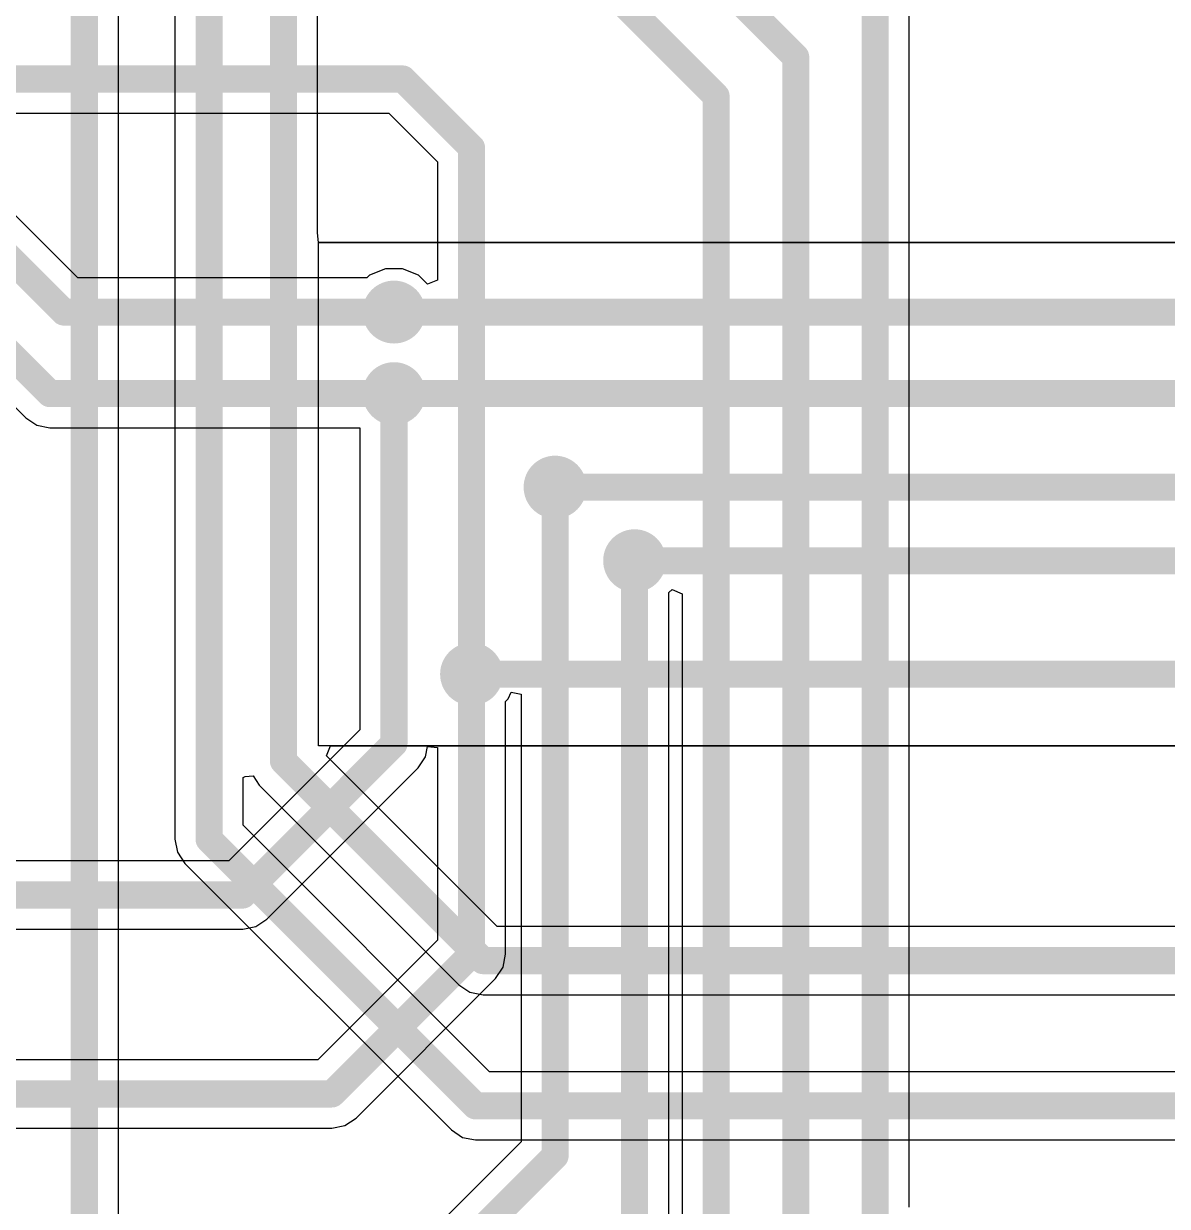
# Model space of a CAD drawing. Header units: millimetres. Extents: x 0 to 6.84, y 0 to 5.18.
# Drawn here: x 0.579 to 1.154, y 2.53 to 3.124 of the extents above; entities that cross this region are included whole.
import ezdxf

# ---------------------------------------------------------------- set-up
doc = ezdxf.new("R2010")
doc.units = ezdxf.units.MM
doc.header["$MEASUREMENT"] = 0
for name, color, linetype in [('BottomLayer', 5, 'Continuous'), ('BottomSolder', 6, 'Continuous'), ('TopLayer', 1, 'Continuous'), ('TopSolder', 216, 'Continuous'), ('ViaHoleLayer', 16, 'Continuous')]:
    doc.layers.add(name, color=color, linetype=linetype)

msp = doc.modelspace()

# ---------------------------------------------------------------- hatches: boundary and pattern name
at = {"layer": 'BottomLayer'}
h = msp.add_hatch(color=5, dxfattribs=at)
edge = h.paths.add_edge_path()
edge.add_arc((0.7650004, 2.9790005), 0.011811, 0, 360)
h = msp.add_hatch(color=5, dxfattribs=at)
edge = h.paths.add_edge_path()
edge.add_arc((0.7650005, 2.9380005), 0.011811, 0, 360)
h = msp.add_hatch(color=5, dxfattribs=at)
edge = h.paths.add_edge_path()
edge.add_arc((0.846, 2.8910005), 0.011811, 0, 360)
h = msp.add_hatch(color=5, dxfattribs=at)
edge = h.paths.add_edge_path()
edge.add_arc((0.886, 2.854), 0.011811, 0, 360)
h = msp.add_hatch(color=5, dxfattribs=at)
edge = h.paths.add_edge_path()
edge.add_arc((0.8040005, 2.7970005), 0.011811, 0, 360)
at = {"layer": 'BottomSolder'}
h = msp.add_hatch(color=6, dxfattribs=at)
edge = h.paths.add_edge_path()
edge.add_arc((0.7650004, 2.9790005), 0.015811, 0, 360)
h = msp.add_hatch(color=6, dxfattribs=at)
edge = h.paths.add_edge_path()
edge.add_arc((0.7650005, 2.9380005), 0.015811, 0, 360)
h = msp.add_hatch(color=6, dxfattribs=at)
edge = h.paths.add_edge_path()
edge.add_arc((0.846, 2.8910005), 0.015811, 0, 360)
h = msp.add_hatch(color=6, dxfattribs=at)
edge = h.paths.add_edge_path()
edge.add_arc((0.886, 2.854), 0.015811, 0, 360)
h = msp.add_hatch(color=6, dxfattribs=at)
edge = h.paths.add_edge_path()
edge.add_arc((0.8040005, 2.7970005), 0.015811, 0, 360)
at = {"layer": 'TopLayer'}
h = msp.add_hatch(color=1, dxfattribs=at)
edge = h.paths.add_edge_path()
edge.add_arc((0.7650004, 2.9790005), 0.011811, 0, 360)
h = msp.add_hatch(color=1, dxfattribs=at)
edge = h.paths.add_edge_path()
edge.add_arc((0.7650005, 2.9380005), 0.011811, 0, 360)
h = msp.add_hatch(color=1, dxfattribs=at)
edge = h.paths.add_edge_path()
edge.add_arc((0.846, 2.8910005), 0.011811, 0, 360)
h = msp.add_hatch(color=1, dxfattribs=at)
edge = h.paths.add_edge_path()
edge.add_arc((0.886, 2.854), 0.011811, 0, 360)
h = msp.add_hatch(color=1, dxfattribs=at)
edge = h.paths.add_edge_path()
edge.add_arc((0.8040005, 2.7970005), 0.011811, 0, 360)
at = {"layer": 'TopSolder'}
h = msp.add_hatch(color=216, dxfattribs=at)
edge = h.paths.add_edge_path()
edge.add_arc((0.7650004, 2.9790005), 0.015811, 0, 360)
h = msp.add_hatch(color=216, dxfattribs=at)
edge = h.paths.add_edge_path()
edge.add_arc((0.7650005, 2.9380005), 0.015811, 0, 360)
h = msp.add_hatch(color=216, dxfattribs=at)
edge = h.paths.add_edge_path()
edge.add_arc((0.846, 2.8910005), 0.015811, 0, 360)
h = msp.add_hatch(color=216, dxfattribs=at)
edge = h.paths.add_edge_path()
edge.add_arc((0.886, 2.854), 0.015811, 0, 360)
h = msp.add_hatch(color=216, dxfattribs=at)
edge = h.paths.add_edge_path()
edge.add_arc((0.8040005, 2.7970005), 0.015811, 0, 360)
at = {"layer": 'ViaHoleLayer'}
h = msp.add_hatch(color=16, dxfattribs=at)
edge = h.paths.add_edge_path()
edge.add_arc((0.7650004, 2.9790005), 0.0059055, 0, 360)
h = msp.add_hatch(color=16, dxfattribs=at)
edge = h.paths.add_edge_path()
edge.add_arc((0.7650005, 2.9380005), 0.0059055, 0, 360)
h = msp.add_hatch(color=16, dxfattribs=at)
edge = h.paths.add_edge_path()
edge.add_arc((0.846, 2.8910005), 0.0059055, 0, 360)
h = msp.add_hatch(color=16, dxfattribs=at)
edge = h.paths.add_edge_path()
edge.add_arc((0.886, 2.854), 0.0059055, 0, 360)
h = msp.add_hatch(color=16, dxfattribs=at)
edge = h.paths.add_edge_path()
edge.add_arc((0.8040005, 2.7970005), 0.0059055, 0, 360)

# ---------------------------------------------------------------- linework, layer by layer
at = {"layer": 'BottomLayer'}
for p, q in [((1.0241291, 2.5290951), (1.0241291, 3.1550001)), ((0.5298872, 3.079026), (0.7623445, 3.079026)), ((0.7623445, 3.079026), (0.7868714, 3.0544991)), ((0.7868714, 3.0544991), (0.7868714, 2.995046)), ((0.6060957, 2.9961296), (0.5731127, 3.0291126)), ((0.7512841, 2.9961296), (0.6060957, 2.9961296)), ((0.7526455, 2.997491), (0.7512841, 2.9961296)), ((0.7606619, 3.0008115), (0.7526455, 2.997491)), ((0.7693389, 3.0008115), (0.7606619, 3.0008115)), ((0.7773553, 2.997491), (0.7693389, 3.0008115)), ((0.7818714, 2.9929749), (0.7773553, 2.997491)), ((0.7868714, 2.995046), (0.7818714, 2.9929749)), ((0.5369054, 2.9688714), (0.5798884, 2.9258884)), ((0.5798884, 2.9258884), (0.5854455, 2.9221753)), ((0.5854455, 2.9221753), (0.5920005, 2.9208714)), ((0.5920005, 2.9208714), (0.7478714, 2.9208714)), ((0.7478714, 2.9208714), (0.7478714, 2.7690956)), ((0.9031291, 2.8380485), (0.904831, 2.8395881)), ((0.9031291, 2.52), (0.9031291, 2.8380485)), ((0.904831, 2.8395881), (0.909831, 2.837369)), ((0.909831, 2.837369), (0.909831, 2.40304)), ((0.8211296, 2.7832842), (0.822491, 2.7846456)), ((0.8211296, 2.6561955), (0.8211296, 2.7832842)), ((0.822491, 2.7846456), (0.8238709, 2.7879769)), ((0.8238709, 2.7879769), (0.8288709, 2.7869823)), ((0.8288709, 2.7869823), (0.8288709, 2.5619107)), ((0.7478714, 2.7690956), (0.6818897, 2.7031139)), ((0.7808257, 2.7554455), (0.7818714, 2.7607024)), ((0.7818714, 2.7607024), (0.7868714, 2.7602099)), ((0.7868714, 2.7602099), (0.7868714, 2.6632906)), ((0.7771126, 2.7498884), (0.7808257, 2.7554455)), ((0.7010969, 2.6738727), (0.7771126, 2.7498884)), ((0.6818897, 2.7031139), (0.3802995, 2.7031139)), ((0.6889848, 2.6688557), (0.6955398, 2.6701596)), ((0.6955398, 2.6701596), (0.7010969, 2.6738727)), ((0.3802995, 2.6688557), (0.6889848, 2.6688557)), ((0.7868714, 2.6632906), (0.7266947, 2.6031139)), ((0.8198257, 2.6496405), (0.8211296, 2.6561955)), ((0.8161126, 2.6440834), (0.8198257, 2.6496405)), ((0.7459019, 2.5738727), (0.8161126, 2.6440834)), ((0.7266947, 2.6031139), (0.3802995, 2.6031139)), ((0.3802995, 2.5688557), (0.7337898, 2.5688557)), ((0.7337898, 2.5688557), (0.7403448, 2.5701596)), ((0.7403448, 2.5701596), (0.7459019, 2.5738727)), ((0.8288709, 2.5619107), (0.7203572, 2.453397))]:
    msp.add_line(p, q, dxfattribs=at)
at = {"layer": 'BottomLayer', "const_width": 0.0136}
for points in [[(0.8731911, 3.201), (0.967, 3.1071911)], [(0.8535778, 3.1609055), (0.9269601, 3.0875232)], [(1.007, 2.522), (1.007, 3.1550001)], [(0.967, 2.4236584), (0.967, 3.1071911)], [(0.5298872, 3.0961551), (0.7694396, 3.0961551)], [(0.7694396, 3.0961551), (0.8040005, 3.0615942)], [(0.9269601, 2.40304), (0.9269601, 3.0875232)], [(0.8040005, 2.7970005), (0.8040005, 3.0615942)], [(0.5610006, 3.0170005), (0.5990006, 2.9790005)], [(0.5440005, 2.9860005), (0.5920005, 2.9380005)], [(0.5990006, 2.9790005), (0.7650004, 2.9790005)], [(0.5920005, 2.9380005), (0.7650005, 2.9380005)], [(0.7650005, 2.7620005), (0.7650005, 2.9380005)], [(0.846, 2.8910005), (0.846, 2.893)], [(0.846, 2.5548156), (0.846, 2.8910005)], [(0.886, 2.52), (0.886, 2.854)], [(0.8040005, 2.6561955), (0.8040005, 2.7970005)], [(0.6889848, 2.6859848), (0.7650005, 2.7620005)], [(0.3400005, 2.6859848), (0.6889848, 2.6859848)], [(0.7337898, 2.5859848), (0.8040005, 2.6561955)], [(0.3400005, 2.5859848), (0.7337898, 2.5859848)], [(0.7274523, 2.4362679), (0.846, 2.5548156)]]:
    msp.add_lwpolyline(points, dxfattribs=at)
at = {"layer": 'BottomLayer', "const_width": 0.0068}
for points in [[(0.9636, 3.1071911, 1), (0.9704, 3.1071911, 1)], [(0.9636, 3.1071911, 1), (0.9704, 3.1071911, 1)], [(0.7660396, 3.0961551, 1), (0.7728396, 3.0961551, 1)], [(0.7660396, 3.0961551, 1), (0.7728396, 3.0961551, 1)], [(0.9235601, 3.0875232, 1), (0.9303601, 3.0875232, 1)], [(0.9235601, 3.0875232, 1), (0.9303601, 3.0875232, 1)], [(0.8006005, 3.0615942, 1), (0.8074005, 3.0615942, 1)], [(0.8006005, 3.0615942, 1), (0.8074005, 3.0615942, 1)], [(0.5956006, 2.9790005, 1), (0.6024006, 2.9790005, 1)], [(0.5956006, 2.9790005, 1), (0.6024006, 2.9790005, 1)], [(0.7616004, 2.9790005, 1), (0.7684004, 2.9790005, 1)], [(0.5886005, 2.9380005, 1), (0.5954005, 2.9380005, 1)], [(0.5886005, 2.9380005, 1), (0.5954005, 2.9380005, 1)], [(0.7616005, 2.9380005, 1), (0.7684005, 2.9380005, 1)], [(0.7616005, 2.9380005, 1), (0.7684005, 2.9380005, 1)], [(0.8426, 2.893, 1), (0.8494, 2.893, 1)], [(0.8426, 2.8910005, 1), (0.8494, 2.8910005, 1)], [(0.8426, 2.8910005, 1), (0.8494, 2.8910005, 1)], [(0.8826, 2.854, 1), (0.8894, 2.854, 1)], [(0.8006005, 2.7970005, 1), (0.8074005, 2.7970005, 1)], [(0.8006005, 2.7970005, 1), (0.8074005, 2.7970005, 1)], [(0.7616005, 2.7620005, 1), (0.7684005, 2.7620005, 1)], [(0.7616005, 2.7620005, 1), (0.7684005, 2.7620005, 1)], [(0.6855848, 2.6859848, 1), (0.6923848, 2.6859848, 1)], [(0.6855848, 2.6859848, 1), (0.6923848, 2.6859848, 1)], [(0.8006005, 2.6561955, 1), (0.8074005, 2.6561955, 1)], [(0.8006005, 2.6561955, 1), (0.8074005, 2.6561955, 1)], [(0.7303898, 2.5859848, 1), (0.7371898, 2.5859848, 1)], [(0.7303898, 2.5859848, 1), (0.7371898, 2.5859848, 1)], [(0.8426, 2.5548156, 1), (0.8494, 2.5548156, 1)], [(0.8426, 2.5548156, 1), (0.8494, 2.5548156, 1)]]:
    msp.add_lwpolyline(points, format="xyb", close=True, dxfattribs=at)
at = {"layer": 'TopLayer'}
for p, q in [((0.62643, 2.3207574), (0.62643, 3.3949032)), ((0.6548709, 3.3729952), (0.6548709, 2.714001)), ((0.72652, 3.018801), (0.72652, 3.3750336)), ((0.7270001, 3.0140001), (0.72652, 3.018801)), ((0.727, 2.7609354), (0.727, 3.014)), ((0.727, 3.014), (5.417, 3.014)), ((0.7315201, 3.014), (0.7270001, 3.0140001)), ((4.6057758, 3.014), (0.7315201, 3.014)), ((5.417, 2.7609354), (0.727, 2.7609354)), ((0.73104, 2.7559354), (0.7331111, 2.7609354)), ((0.7331111, 2.7609354), (5.417, 2.7609354)), ((0.81686, 2.6701154), (0.73104, 2.7559354)), ((0.6891291, 2.7451304), (0.690238, 2.745549)), ((0.6891291, 2.7210961), (0.6891291, 2.7451304)), ((0.690238, 2.745549), (0.6941291, 2.7459621)), ((0.6941291, 2.7459621), (0.6972788, 2.7412482)), ((0.6972788, 2.7412482), (0.7976528, 2.6408742)), ((0.8130956, 2.5971296), (0.6891291, 2.7210961)), ((0.6548709, 2.714001), (0.6561748, 2.707446)), ((0.6561748, 2.707446), (0.6598879, 2.7018889)), ((0.6598879, 2.7018889), (0.7938884, 2.5678884)), ((2.057908, 2.6701154), (0.81686, 2.6701154)), ((0.7976528, 2.6408742), (0.8032099, 2.6371611)), ((0.8032099, 2.6371611), (0.8097649, 2.6358572)), ((0.8097649, 2.6358572), (2.057908, 2.6358572)), ((2.11168, 2.5971296), (0.8130956, 2.5971296)), ((0.7938884, 2.5678884), (0.7994455, 2.5641753)), ((0.7994455, 2.5641753), (0.8060005, 2.5628714)), ((0.8060005, 2.5628714), (2.11168, 2.5628714))]:
    msp.add_line(p, q, dxfattribs=at)
at = {"layer": 'TopLayer', "const_width": 0.0136}
for points in [[(0.6093009, 2.3207574), (0.6093009, 3.4048695)], [(0.672, 2.714001), (0.672, 3.3800903)], [(0.7093909, 2.7533603), (0.7093909, 3.3750336)], [(0.7650004, 2.9790005), (4.5950005, 2.9790005)], [(0.7650005, 2.9380005), (4.8270005, 2.9380005)], [(0.846, 2.8910005), (1.4040005, 2.8910005)], [(0.886, 2.854), (0.8860002, 2.8540002)], [(0.8860002, 2.8540002), (1.3700002, 2.8540002)], [(0.8040005, 2.7970005), (5.2272189, 2.7970005)], [(0.7093909, 2.7533603), (0.8097649, 2.6529863)], [(0.672, 2.714001), (0.8060005, 2.5800005)], [(0.8097649, 2.6529863), (2.0716243, 2.6529863)], [(0.8060005, 2.5800005), (2.1253963, 2.5800005)]]:
    msp.add_lwpolyline(points, dxfattribs=at)
at = {"layer": 'TopLayer', "const_width": 0.0068}
for points in [[(0.7616004, 2.9790005, 1), (0.7684004, 2.9790005, 1)], [(0.7616005, 2.9380005, 1), (0.7684005, 2.9380005, 1)], [(0.8426, 2.8910005, 1), (0.8494, 2.8910005, 1)], [(0.8826, 2.854, 1), (0.8894, 2.854, 1)], [(0.8826002, 2.8540002, 1), (0.8894002, 2.8540002, 1)], [(0.8826002, 2.8540002, 1), (0.8894002, 2.8540002, 1)], [(0.8006005, 2.7970005, 1), (0.8074005, 2.7970005, 1)], [(0.7059909, 2.7533603, 1), (0.7127909, 2.7533603, 1)], [(0.7059909, 2.7533603, 1), (0.7127909, 2.7533603, 1)], [(0.6686, 2.714001, 1), (0.6754, 2.714001, 1)], [(0.6686, 2.714001, 1), (0.6754, 2.714001, 1)], [(0.8063649, 2.6529863, 1), (0.8131649, 2.6529863, 1)], [(0.8063649, 2.6529863, 1), (0.8131649, 2.6529863, 1)], [(0.8026005, 2.5800005, 1), (0.8094005, 2.5800005, 1)], [(0.8026005, 2.5800005, 1), (0.8094005, 2.5800005, 1)]]:
    msp.add_lwpolyline(points, format="xyb", close=True, dxfattribs=at)

doc.saveas('drawing.dxf')
